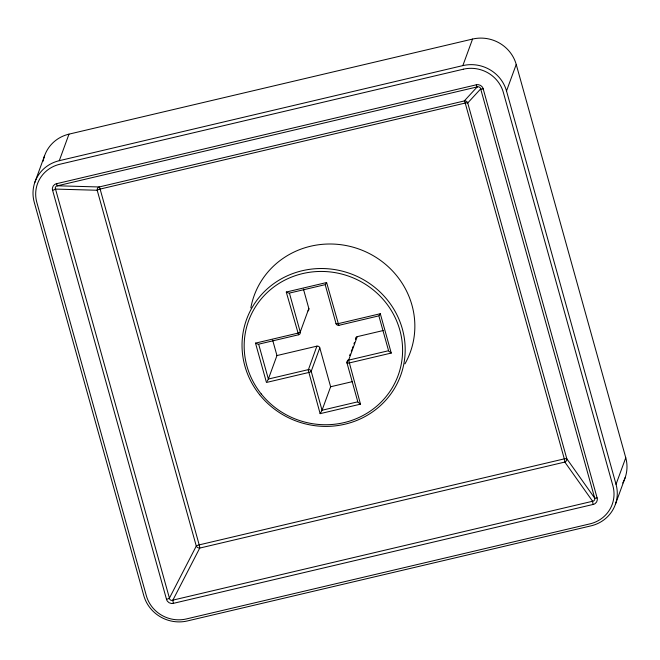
<?xml version="1.0" encoding="UTF-8"?>
<svg xmlns="http://www.w3.org/2000/svg" width="660" height="660" viewBox="0 0 660 660"><rect width="100%" height="100%" fill="white"/><g stroke="black" fill="none" stroke-linecap="round" stroke-linejoin="round"><path stroke-width="0.99" d="M34.749 182.614L44.459 156.073M625.754 457.751L616.036 484.291A35.764 34.254 20.1 0 1 591.013 525.855L187.44 620.936A35.764 34.254 20.1 0 1 143.773 595.551L34.246 202.249A35.764 34.254 20.1 0 1 59.276 160.685L68.987 134.145L472.56 39.064A35.764 34.254 20.1 0 1 516.227 64.449L625.754 457.751A35.764 34.254 20.1 0 1 622.726 483.021M348.051 359.964L346.978 362.901L357.811 401.816L322.039 410.248L311.198 371.332A2.384 2.285 20.1 0 0 308.286 369.641L268.364 379.046L276.952 355.558L272.638 340.065M303.427 289.063L308.839 308.517L300.25 332.005A2.384 2.285 20.1 0 1 298.576 334.777L286.267 292.042L326.626 282.529L338.803 325.347L378.865 315.859L388.575 350.724L348.645 360.129A2.384 2.285 20.1 0 0 346.978 362.901A2.384 0.561 -15.6 0 0 349.033 363.008L391.248 353.059L380.3 313.731L338.077 323.68A2.384 0.561 -15.6 0 1 336.022 323.573L325.19 284.658L289.41 293.089L300.25 332.005A2.384 0.561 -15.6 0 1 297.726 333.185L255.502 343.134L266.459 382.462L308.674 372.512A2.384 0.561 -15.6 0 0 311.198 371.332L319.795 347.845A2.384 2.285 20.1 0 0 316.882 346.153L276.952 355.558M316.882 346.153L308.253 370.136L320.133 413.655L360.492 404.151L348.645 360.129L357.241 336.649L383.196 330.536M322.039 410.248L330.627 386.76L319.795 347.845M349.668 355.567L350.204 354.098M351.277 351.161L351.813 349.693M352.349 348.224L352.885 346.756M353.958 343.819L354.494 342.358M59.276 160.685L462.85 65.604L472.56 39.064M616.036 484.291L506.517 90.989L516.227 64.449M615.541 503.927L625.251 477.386M268.232 379.335L267.217 381.183M321.907 410.528L320.149 413.63M166.51 599.321A2.978 0.709 -15.6 0 0 169.422 598.133L196.284 546.067A2.978 0.709 -15.6 0 1 199.196 544.88L564.3 458.865A2.978 0.709 -15.6 0 1 566.816 458.774L594.586 497.97A2.978 0.709 -15.6 0 0 597.102 497.879A5.907 5.659 20.1 0 1 597.284 499.999L596.615 501.988L595.18 503.547A5.907 5.659 20.1 0 1 593.142 504.446L173.415 603.339A5.907 5.659 20.1 0 1 171.229 603.455L169.084 602.712L167.458 601.26A5.907 5.659 20.1 0 1 166.51 599.321L52.594 190.27A5.907 5.659 20.1 0 1 52.412 188.149L53.105 186.128L54.582 184.569A5.907 5.659 20.1 0 1 56.554 183.703L476.289 84.81A5.907 5.659 20.1 0 1 478.475 84.694L480.579 85.421L482.237 86.889A5.907 5.659 20.1 0 1 483.186 88.828L597.102 497.879M173.415 603.339A2.978 0.487 76.7 0 1 172.879 600.138L199.732 548.081A2.978 0.487 76.7 0 0 199.196 544.88L100.114 189.073A2.978 0.487 76.7 0 0 99.173 186.97L57.494 185.79A2.978 0.487 76.7 0 1 56.554 183.694M380.3 313.731L379.087 315.645M326.387 282.917L325.405 284.46M476.289 84.81A2.978 0.487 76.7 0 0 477.221 86.906L464.277 100.955L99.173 186.97A2.978 2.648 86.2 0 0 97.201 190.261L196.284 546.067A2.978 2.219 26.8 0 0 199.732 548.081L564.836 462.066A2.978 2.516 -31.3 0 0 566.816 458.774L467.726 102.968A2.978 2.945 48.8 0 0 464.277 100.955A2.978 0.487 76.7 0 1 465.217 103.059L564.3 458.865A2.978 0.487 76.7 0 1 564.836 462.066L592.614 501.254A2.978 0.487 76.7 0 0 593.15 504.454M483.194 88.828A2.978 0.709 -15.6 0 1 480.678 88.91L467.726 102.968A2.978 0.709 -15.6 0 0 465.217 103.059L100.114 189.073A2.978 0.709 -15.6 0 0 97.201 190.261L55.514 189.082A2.978 0.709 -15.6 0 1 52.594 190.27M57.494 185.79L477.221 86.906M298.576 334.777L258.654 344.182L268.364 379.046M330.627 386.76L352.498 381.612M172.879 600.138L592.614 501.254A2.549 2.368 74.4 0 0 594.66 497.945L480.678 88.91M289.014 293.197L286.325 292.075M258.233 344.289L255.535 343.15M391.248 353.059L388.69 351.087M360.492 404.151L357.951 402.204M55.514 189.082L169.422 598.133M338.935 325.264A2.384 2.285 20.1 0 1 336.022 323.573M477.188 86.84A2.549 2.095 25.8 0 1 480.752 88.91M55.44 189.115A2.549 2.285 -22.9 0 1 57.486 185.716M172.912 600.22A2.549 2.549 -88.5 0 1 169.339 598.141M462.85 65.604A35.764 34.254 20.1 0 1 506.517 90.989M43.189 161.114A35.764 34.254 20.1 0 1 68.987 134.145M308.839 308.517A2.384 2.285 20.1 0 1 307.972 310.934M355.575 339.421A2.384 2.285 20.1 0 1 357.241 336.649M250.825 307.89A83.053 79.546 20.1 0 1 359.345 249.191A83.053 79.546 20.1 0 1 404.951 363.866M463.328 69.201L59.755 164.274A32.785 31.399 20.1 0 0 36.82 202.381L146.338 595.683A32.785 31.399 20.1 0 0 186.368 618.948L589.941 523.875A32.785 31.399 20.1 0 0 612.884 485.768L503.357 92.466A32.785 31.399 20.1 0 0 463.328 69.201M259.644 394.721A81.988 78.532 20.1 0 0 399.448 378.592A81.988 78.532 20.1 0 0 311.743 269.065A81.988 78.532 20.1 0 0 259.644 394.721M261.269 393.979A79.604 76.246 20.1 0 0 397.015 378.328A79.604 76.246 20.1 0 0 311.85 271.978A79.604 76.246 20.1 0 0 261.269 393.979"/></g></svg>
